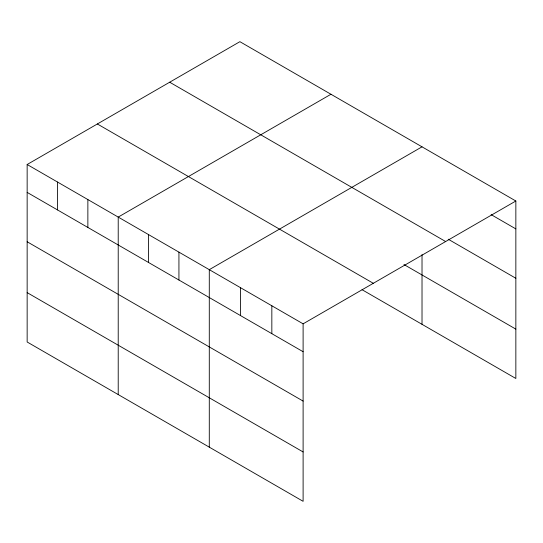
<?xml version="1.0" encoding="UTF-8"?>
<svg xmlns="http://www.w3.org/2000/svg" width="543" height="543" viewBox="0 0 543 543"><rect width="100%" height="100%" fill="white"/><g stroke="black" fill="none" stroke-linecap="round" stroke-linejoin="round"><path stroke-width="0.81" d="M27.15 164.509L303.109 323.832L303.109 501.318L27.15 341.995L27.15 164.509L239.891 41.682L515.85 201.005L515.85 378.491L362.032 289.69M330.959 94.258L118.218 217.085L118.218 394.571M422.02 146.834L209.286 269.661L209.286 447.147M303.109 323.832L515.85 201.005M491.123 214.621L515.85 228.902M448.206 239.212L515.85 278.267M169.688 82.217L445.647 241.54M403.951 264.529L515.85 329.126M97.353 123.974L373.312 283.297M27.15 192.398L303.109 351.721M27.15 241.764L303.109 401.087M27.15 292.629L303.109 451.952M422.02 254.613L422.02 324.327M271.839 305.777L271.839 333.667M240.563 287.715L240.563 315.612M178.932 252.135L178.932 280.025M148.572 234.61L148.572 262.5M87.864 199.559L87.864 227.449M57.504 182.034L57.504 209.924"/></g></svg>
